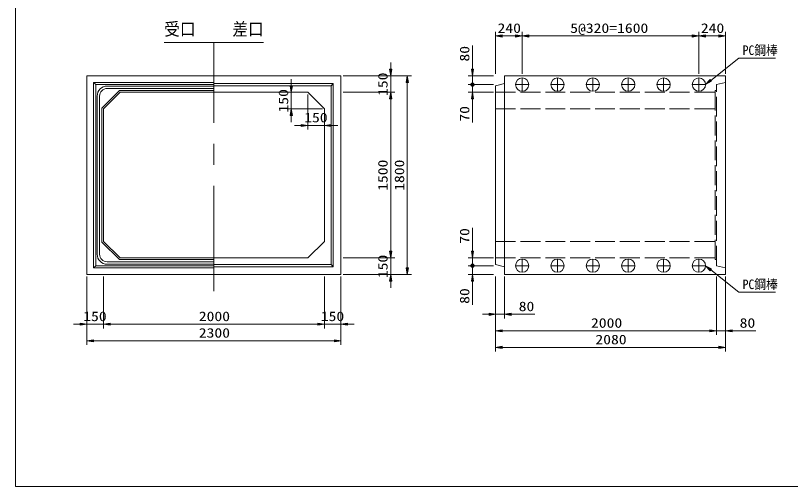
# Model space of a CAD drawing. Units: millimetres on the paper. Extents: x 18 to 410, y 10 to 287.
# Drawn here: x 18 to 251.8, y 10 to 152.2 of the extents above; entities that cross this region are included whole.
import ezdxf
from ezdxf.enums import TextEntityAlignment as Align

# ---------------------------------------------------------------- set-up
doc = ezdxf.new("R2010")
doc.units = ezdxf.units.MM
doc.linetypes.add('DASHED', pattern=[7.5, 6, -1.5])
doc.linetypes.add('USER1', pattern=[50.8, 31.75, -6.35, 6.35, -6.35])
for name, color, linetype, lineweight in [('0_7', 7, 'Continuous', 13), ('Layer1', 3, 'Continuous', 13), ('Layer2', 6, 'USER1', 13), ('Layer3', 7, 'Continuous', 13), ('Layer4', 4, 'DASHED', 13), ('Layer7', 9, 'Continuous', 13)]:
    doc.layers.add(name, color=color, linetype=linetype, lineweight=lineweight)
doc.styles.add('ＭＳ ゴシック', font='')
doc.styles.get('ＭＳ ゴシック').set_extended_font_data('MS Gothic')

msp = doc.modelspace()

# ---------------------------------------------------------------- hatches: boundary and pattern name
at = {"layer": 'Layer1'}
for points in [[(164.875, 146.325), (164.875, 145.658), (162.875, 145.992)], [(168.875, 146.325), (168.875, 145.658), (170.875, 145.992)], [(172.875, 146.325), (172.875, 145.658), (170.875, 145.992)], [(222.208, 146.325), (222.208, 145.658), (224.208, 145.992)], [(226.208, 146.325), (226.208, 145.658), (224.208, 145.992)], [(230.208, 146.325), (230.208, 145.658), (232.208, 145.992)], [(130.875, 135.992), (131.542, 135.992), (131.208, 133.992)], [(155.542, 135.992), (156.208, 135.992), (155.875, 133.992)], [(135.875, 131.992), (136.542, 131.992), (136.208, 133.992)], [(100.875, 130.992), (101.542, 130.992), (101.208, 128.992)], [(155.905, 131.807), (155.815, 131.801), (155.756, 131.79), (155.698, 131.771), (155.644, 131.746), (155.593, 131.713), (155.546, 131.675), (155.505, 131.631), (155.47, 131.582), (155.441, 131.529), (155.418, 131.473), (155.404, 131.415), (155.396, 131.355), (155.396, 131.295), (155.404, 131.235), (155.418, 131.177), (155.441, 131.121), (155.47, 131.068), (155.505, 131.019), (155.546, 130.975), (155.593, 130.937), (155.644, 130.904), (155.698, 130.879), (155.756, 130.86), (155.845, 130.843), (155.875, 130.845), (155.875, 131.325)], [(155.905, 131.807), (155.815, 131.801), (155.756, 131.79), (155.698, 131.771), (155.644, 131.746), (155.593, 131.713), (155.546, 131.675), (155.505, 131.631), (155.47, 131.582), (155.441, 131.529), (155.418, 131.473), (155.404, 131.415), (155.396, 131.355), (155.396, 131.295), (155.404, 131.235), (155.418, 131.177), (155.441, 131.121), (155.47, 131.068), (155.505, 131.019), (155.546, 130.975), (155.593, 130.937), (155.644, 130.904), (155.698, 130.879), (155.756, 130.86), (155.845, 130.843), (155.875, 130.845), (155.875, 131.325)], [(155.845, 130.843), (155.935, 130.849), (155.994, 130.86), (156.052, 130.879), (156.106, 130.904), (156.157, 130.937), (156.204, 130.975), (156.245, 131.019), (156.28, 131.068), (156.309, 131.121), (156.332, 131.177), (156.346, 131.235), (156.354, 131.295), (156.354, 131.355), (156.346, 131.415), (156.332, 131.473), (156.309, 131.529), (156.28, 131.582), (156.245, 131.631), (156.204, 131.675), (156.157, 131.713), (156.106, 131.746), (156.052, 131.771), (155.994, 131.79), (155.905, 131.807), (155.875, 131.805), (155.875, 131.325)], [(155.845, 130.843), (155.935, 130.849), (155.994, 130.86), (156.052, 130.879), (156.106, 130.904), (156.157, 130.937), (156.204, 130.975), (156.245, 131.019), (156.28, 131.068), (156.309, 131.121), (156.332, 131.177), (156.346, 131.235), (156.354, 131.295), (156.354, 131.355), (156.346, 131.415), (156.332, 131.473), (156.309, 131.529), (156.28, 131.582), (156.245, 131.631), (156.204, 131.675), (156.157, 131.713), (156.106, 131.746), (156.052, 131.771), (155.994, 131.79), (155.905, 131.807), (155.875, 131.805), (155.875, 131.325)], [(227.978, 132.314), (226.208, 131.325), (227.562, 132.835)], [(130.875, 126.992), (131.542, 126.992), (131.208, 128.992)], [(130.875, 126.992), (131.542, 126.992), (131.208, 128.992)], [(155.542, 126.992), (156.208, 126.992), (155.875, 128.992)], [(100.875, 121.992), (101.542, 121.992), (101.208, 123.992)], [(104.208, 119.325), (104.208, 118.658), (106.208, 118.992)], [(113.208, 119.325), (113.208, 118.658), (111.208, 118.992)], [(130.875, 80.992), (131.542, 80.992), (131.208, 78.992)], [(130.875, 80.992), (131.542, 80.992), (131.208, 78.992)], [(155.542, 80.992), (156.208, 80.992), (155.875, 78.992)], [(135.875, 75.992), (136.542, 75.992), (136.208, 73.992)], [(155.905, 77.14), (155.815, 77.135), (155.756, 77.123), (155.698, 77.105), (155.644, 77.079), (155.593, 77.047), (155.546, 77.008), (155.505, 76.964), (155.47, 76.916), (155.441, 76.863), (155.418, 76.807), (155.404, 76.748), (155.396, 76.688), (155.396, 76.628), (155.404, 76.568), (155.418, 76.51), (155.441, 76.454), (155.47, 76.401), (155.505, 76.352), (155.546, 76.308), (155.593, 76.27), (155.644, 76.238), (155.698, 76.212), (155.756, 76.193), (155.845, 76.176), (155.875, 76.178), (155.875, 76.658)], [(155.905, 77.14), (155.815, 77.135), (155.756, 77.123), (155.698, 77.105), (155.644, 77.079), (155.593, 77.047), (155.546, 77.008), (155.505, 76.964), (155.47, 76.916), (155.441, 76.863), (155.418, 76.807), (155.404, 76.748), (155.396, 76.688), (155.396, 76.628), (155.404, 76.568), (155.418, 76.51), (155.441, 76.454), (155.47, 76.401), (155.505, 76.352), (155.546, 76.308), (155.593, 76.27), (155.644, 76.238), (155.698, 76.212), (155.756, 76.193), (155.845, 76.176), (155.875, 76.178), (155.875, 76.658)], [(155.845, 76.176), (155.935, 76.182), (155.994, 76.193), (156.052, 76.212), (156.106, 76.238), (156.157, 76.27), (156.204, 76.308), (156.245, 76.352), (156.28, 76.401), (156.309, 76.454), (156.332, 76.51), (156.346, 76.568), (156.354, 76.628), (156.354, 76.688), (156.346, 76.748), (156.332, 76.807), (156.309, 76.863), (156.28, 76.916), (156.245, 76.964), (156.204, 77.008), (156.157, 77.047), (156.106, 77.079), (156.052, 77.105), (155.994, 77.123), (155.905, 77.14), (155.875, 77.138), (155.875, 76.658)], [(155.845, 76.176), (155.935, 76.182), (155.994, 76.193), (156.052, 76.212), (156.106, 76.238), (156.157, 76.27), (156.204, 76.308), (156.245, 76.352), (156.28, 76.401), (156.309, 76.454), (156.332, 76.51), (156.346, 76.568), (156.354, 76.628), (156.354, 76.688), (156.346, 76.748), (156.332, 76.807), (156.309, 76.863), (156.28, 76.916), (156.245, 76.964), (156.204, 77.008), (156.157, 77.047), (156.106, 77.079), (156.052, 77.105), (155.994, 77.123), (155.905, 77.14), (155.875, 77.138), (155.875, 76.658)], [(227.562, 75.149), (226.208, 76.658), (227.978, 75.669)], [(130.875, 71.992), (131.542, 71.992), (131.208, 73.992)], [(155.542, 71.992), (156.208, 71.992), (155.875, 73.992)], [(160.875, 62.325), (160.875, 61.658), (162.875, 61.992)], [(167.542, 62.325), (167.542, 61.658), (165.542, 61.992)], [(37.542, 59.325), (37.542, 58.658), (39.542, 58.992)], [(46.542, 59.325), (46.542, 58.658), (44.542, 58.992)], [(46.542, 59.325), (46.542, 58.658), (44.542, 58.992)], [(109.208, 59.325), (109.208, 58.658), (111.208, 58.992)], [(109.208, 59.325), (109.208, 58.658), (111.208, 58.992)], [(118.208, 59.325), (118.208, 58.658), (116.208, 58.992)], [(164.875, 57.325), (164.875, 56.658), (162.875, 56.992)], [(227.542, 57.325), (227.542, 56.658), (229.542, 56.992)], [(227.542, 57.325), (227.542, 56.658), (229.542, 56.992)], [(234.208, 57.325), (234.208, 56.658), (232.208, 56.992)], [(41.542, 54.325), (41.542, 53.658), (39.542, 53.992)], [(114.208, 54.325), (114.208, 53.658), (116.208, 53.992)], [(164.875, 52.325), (164.875, 51.658), (162.875, 51.992)], [(230.208, 52.325), (230.208, 51.658), (232.208, 51.992)]]:
    msp.add_hatch(color=256, dxfattribs=at).paths.add_polyline_path(points)

# ---------------------------------------------------------------- linework, layer by layer
at = {"layer": '0_7'}
for p, q in [((18, 287), (18, 10)), ((18, 10), (410, 10))]:
    msp.add_line(p, q, dxfattribs=at)
at = {"layer": 'Layer1'}
for p, q in [((162.875, 134.617), (162.875, 147.242)), ((168.875, 145.992), (164.875, 145.992)), ((170.875, 134.617), (170.875, 147.242)), ((170.875, 134.617), (170.875, 147.242)), ((172.875, 145.992), (222.208, 145.992)), ((224.208, 134.617), (224.208, 147.242)), ((224.208, 134.617), (224.208, 147.242)), ((226.208, 145.992), (230.208, 145.992)), ((232.208, 134.617), (232.208, 147.242)), ((155.875, 135.992), (155.875, 143.127)), ((131.208, 135.992), (131.208, 137.992)), ((227.77, 132.574), (236.208, 139.325)), ((236.208, 139.325), (237.208, 139.325)), ((237.208, 139.325), (247.296, 139.325)), ((116.833, 133.992), (132.458, 133.992)), ((116.833, 133.992), (137.458, 133.992)), ((131.208, 128.992), (131.208, 133.992)), ((162.25, 133.992), (154.625, 133.992)), ((155.875, 133.325), (155.875, 135.325)), ((155.875, 131.325), (155.875, 133.992)), ((155.875, 131.325), (155.875, 133.325)), ((101.208, 130.992), (101.208, 132.992)), ((136.208, 75.992), (136.208, 131.992)), ((162.25, 131.325), (154.625, 131.325)), ((162.25, 131.325), (154.625, 131.325)), ((155.875, 131.325), (155.875, 128.992)), ((155.875, 131.325), (155.875, 129.325)), ((105.583, 128.992), (99.958, 128.992)), ((101.208, 128.992), (101.208, 123.992)), ((116.833, 128.992), (132.458, 128.992)), ((116.833, 128.992), (132.458, 128.992)), ((162.25, 128.992), (154.625, 128.992)), ((155.875, 129.325), (155.875, 127.325)), ((106.208, 128.367), (106.208, 117.742)), ((131.208, 126.992), (131.208, 124.992)), ((131.208, 80.992), (131.208, 126.992)), ((155.875, 126.992), (155.875, 119.856)), ((110.583, 123.992), (99.958, 123.992)), ((101.208, 121.992), (101.208, 119.992)), ((111.208, 123.367), (111.208, 117.742)), ((104.208, 118.992), (102.208, 118.992)), ((106.208, 118.992), (111.208, 118.992)), ((113.208, 118.992), (115.208, 118.992)), ((155.875, 80.992), (155.875, 88.127)), ((131.208, 80.992), (131.208, 82.992)), ((155.875, 78.658), (155.875, 80.658)), ((116.833, 78.992), (132.458, 78.992)), ((116.833, 78.992), (132.458, 78.992)), ((131.208, 78.992), (131.208, 73.992)), ((162.25, 78.992), (154.625, 78.992)), ((155.875, 76.658), (155.875, 78.992)), ((155.875, 76.658), (155.875, 78.658)), ((162.25, 76.658), (154.625, 76.658)), ((162.25, 76.658), (154.625, 76.658)), ((155.875, 76.658), (155.875, 73.992)), ((155.875, 76.658), (155.875, 74.658)), ((227.77, 75.409), (236.208, 68.658)), ((39.542, 73.367), (39.542, 57.742)), ((39.542, 73.367), (39.542, 52.742)), ((44.542, 73.367), (44.542, 57.742)), ((44.542, 73.367), (44.542, 57.742)), ((111.208, 73.367), (111.208, 57.742)), ((111.208, 73.367), (111.208, 57.742)), ((116.208, 73.367), (116.208, 57.742)), ((116.208, 73.367), (116.208, 52.742)), ((116.833, 73.992), (132.458, 73.992)), ((116.833, 73.992), (137.458, 73.992)), ((162.25, 73.992), (154.625, 73.992)), ((155.875, 74.658), (155.875, 72.658)), ((162.875, 73.367), (162.875, 60.742)), ((162.875, 73.367), (162.875, 55.742)), ((162.875, 73.367), (162.875, 50.742)), ((165.542, 73.367), (165.542, 60.742)), ((229.542, 73.367), (229.542, 55.742)), ((229.542, 73.367), (229.542, 55.742)), ((232.208, 73.367), (232.208, 55.742)), ((232.208, 73.367), (232.208, 50.742)), ((131.208, 71.992), (131.208, 69.992)), ((155.875, 71.992), (155.875, 64.856)), ((236.208, 68.658), (237.208, 68.658)), ((237.208, 68.658), (247.296, 68.658)), ((160.875, 61.992), (158.875, 61.992)), ((162.875, 61.992), (165.542, 61.992)), ((167.542, 61.992), (174.677, 61.992)), ((37.542, 58.992), (35.542, 58.992)), ((44.542, 58.992), (39.542, 58.992)), ((46.542, 58.992), (109.208, 58.992)), ((46.542, 58.992), (48.542, 58.992)), ((109.208, 58.992), (107.208, 58.992)), ((111.208, 58.992), (116.208, 58.992)), ((118.208, 58.992), (120.208, 58.992)), ((164.875, 56.992), (227.542, 56.992)), ((227.542, 56.992), (225.542, 56.992)), ((229.542, 56.992), (232.208, 56.992)), ((234.208, 56.992), (241.344, 56.992)), ((41.542, 53.992), (114.208, 53.992)), ((164.875, 51.992), (230.208, 51.992))]:
    msp.add_line(p, q, dxfattribs=at)
for points in [[(164.875, 146.325), (164.875, 145.658), (162.875, 145.992)], [(168.875, 146.325), (168.875, 145.658), (170.875, 145.992)], [(172.875, 146.325), (172.875, 145.658), (170.875, 145.992)], [(222.208, 146.325), (222.208, 145.658), (224.208, 145.992)], [(226.208, 146.325), (226.208, 145.658), (224.208, 145.992)], [(230.208, 146.325), (230.208, 145.658), (232.208, 145.992)], [(130.875, 135.992), (131.542, 135.992), (131.208, 133.992)], [(155.542, 135.992), (156.208, 135.992), (155.875, 133.992)], [(135.875, 131.992), (136.542, 131.992), (136.208, 133.992)], [(100.875, 130.992), (101.542, 130.992), (101.208, 128.992)], [(155.905, 131.807), (155.815, 131.801), (155.756, 131.79), (155.698, 131.771), (155.644, 131.746), (155.593, 131.713), (155.546, 131.675), (155.505, 131.631), (155.47, 131.582), (155.441, 131.529), (155.418, 131.473), (155.404, 131.415), (155.396, 131.355), (155.396, 131.295), (155.404, 131.235), (155.418, 131.177), (155.441, 131.121), (155.47, 131.068), (155.505, 131.019), (155.546, 130.975), (155.593, 130.937), (155.644, 130.904), (155.698, 130.879), (155.756, 130.86), (155.845, 130.843), (155.875, 130.845), (155.875, 131.325)], [(155.905, 131.807), (155.815, 131.801), (155.756, 131.79), (155.698, 131.771), (155.644, 131.746), (155.593, 131.713), (155.546, 131.675), (155.505, 131.631), (155.47, 131.582), (155.441, 131.529), (155.418, 131.473), (155.404, 131.415), (155.396, 131.355), (155.396, 131.295), (155.404, 131.235), (155.418, 131.177), (155.441, 131.121), (155.47, 131.068), (155.505, 131.019), (155.546, 130.975), (155.593, 130.937), (155.644, 130.904), (155.698, 130.879), (155.756, 130.86), (155.845, 130.843), (155.875, 130.845), (155.875, 131.325)], [(155.845, 130.843), (155.935, 130.849), (155.994, 130.86), (156.052, 130.879), (156.106, 130.904), (156.157, 130.937), (156.204, 130.975), (156.245, 131.019), (156.28, 131.068), (156.309, 131.121), (156.332, 131.177), (156.346, 131.235), (156.354, 131.295), (156.354, 131.355), (156.346, 131.415), (156.332, 131.473), (156.309, 131.529), (156.28, 131.582), (156.245, 131.631), (156.204, 131.675), (156.157, 131.713), (156.106, 131.746), (156.052, 131.771), (155.994, 131.79), (155.905, 131.807), (155.875, 131.805), (155.875, 131.325)], [(155.845, 130.843), (155.935, 130.849), (155.994, 130.86), (156.052, 130.879), (156.106, 130.904), (156.157, 130.937), (156.204, 130.975), (156.245, 131.019), (156.28, 131.068), (156.309, 131.121), (156.332, 131.177), (156.346, 131.235), (156.354, 131.295), (156.354, 131.355), (156.346, 131.415), (156.332, 131.473), (156.309, 131.529), (156.28, 131.582), (156.245, 131.631), (156.204, 131.675), (156.157, 131.713), (156.106, 131.746), (156.052, 131.771), (155.994, 131.79), (155.905, 131.807), (155.875, 131.805), (155.875, 131.325)], [(227.978, 132.314), (226.208, 131.325), (227.562, 132.835)], [(130.875, 126.992), (131.542, 126.992), (131.208, 128.992)], [(130.875, 126.992), (131.542, 126.992), (131.208, 128.992)], [(155.542, 126.992), (156.208, 126.992), (155.875, 128.992)], [(100.875, 121.992), (101.542, 121.992), (101.208, 123.992)], [(104.208, 119.325), (104.208, 118.658), (106.208, 118.992)], [(113.208, 119.325), (113.208, 118.658), (111.208, 118.992)], [(130.875, 80.992), (131.542, 80.992), (131.208, 78.992)], [(130.875, 80.992), (131.542, 80.992), (131.208, 78.992)], [(155.542, 80.992), (156.208, 80.992), (155.875, 78.992)], [(135.875, 75.992), (136.542, 75.992), (136.208, 73.992)], [(155.905, 77.14), (155.815, 77.135), (155.756, 77.123), (155.698, 77.105), (155.644, 77.079), (155.593, 77.047), (155.546, 77.008), (155.505, 76.964), (155.47, 76.916), (155.441, 76.863), (155.418, 76.807), (155.404, 76.748), (155.396, 76.688), (155.396, 76.628), (155.404, 76.568), (155.418, 76.51), (155.441, 76.454), (155.47, 76.401), (155.505, 76.352), (155.546, 76.308), (155.593, 76.27), (155.644, 76.238), (155.698, 76.212), (155.756, 76.193), (155.845, 76.176), (155.875, 76.178), (155.875, 76.658)], [(155.905, 77.14), (155.815, 77.135), (155.756, 77.123), (155.698, 77.105), (155.644, 77.079), (155.593, 77.047), (155.546, 77.008), (155.505, 76.964), (155.47, 76.916), (155.441, 76.863), (155.418, 76.807), (155.404, 76.748), (155.396, 76.688), (155.396, 76.628), (155.404, 76.568), (155.418, 76.51), (155.441, 76.454), (155.47, 76.401), (155.505, 76.352), (155.546, 76.308), (155.593, 76.27), (155.644, 76.238), (155.698, 76.212), (155.756, 76.193), (155.845, 76.176), (155.875, 76.178), (155.875, 76.658)], [(155.845, 76.176), (155.935, 76.182), (155.994, 76.193), (156.052, 76.212), (156.106, 76.238), (156.157, 76.27), (156.204, 76.308), (156.245, 76.352), (156.28, 76.401), (156.309, 76.454), (156.332, 76.51), (156.346, 76.568), (156.354, 76.628), (156.354, 76.688), (156.346, 76.748), (156.332, 76.807), (156.309, 76.863), (156.28, 76.916), (156.245, 76.964), (156.204, 77.008), (156.157, 77.047), (156.106, 77.079), (156.052, 77.105), (155.994, 77.123), (155.905, 77.14), (155.875, 77.138), (155.875, 76.658)], [(155.845, 76.176), (155.935, 76.182), (155.994, 76.193), (156.052, 76.212), (156.106, 76.238), (156.157, 76.27), (156.204, 76.308), (156.245, 76.352), (156.28, 76.401), (156.309, 76.454), (156.332, 76.51), (156.346, 76.568), (156.354, 76.628), (156.354, 76.688), (156.346, 76.748), (156.332, 76.807), (156.309, 76.863), (156.28, 76.916), (156.245, 76.964), (156.204, 77.008), (156.157, 77.047), (156.106, 77.079), (156.052, 77.105), (155.994, 77.123), (155.905, 77.14), (155.875, 77.138), (155.875, 76.658)], [(227.562, 75.149), (226.208, 76.658), (227.978, 75.669)], [(130.875, 71.992), (131.542, 71.992), (131.208, 73.992)], [(155.542, 71.992), (156.208, 71.992), (155.875, 73.992)], [(160.875, 62.325), (160.875, 61.658), (162.875, 61.992)], [(167.542, 62.325), (167.542, 61.658), (165.542, 61.992)], [(37.542, 59.325), (37.542, 58.658), (39.542, 58.992)], [(46.542, 59.325), (46.542, 58.658), (44.542, 58.992)], [(46.542, 59.325), (46.542, 58.658), (44.542, 58.992)], [(109.208, 59.325), (109.208, 58.658), (111.208, 58.992)], [(109.208, 59.325), (109.208, 58.658), (111.208, 58.992)], [(118.208, 59.325), (118.208, 58.658), (116.208, 58.992)], [(164.875, 57.325), (164.875, 56.658), (162.875, 56.992)], [(227.542, 57.325), (227.542, 56.658), (229.542, 56.992)], [(227.542, 57.325), (227.542, 56.658), (229.542, 56.992)], [(234.208, 57.325), (234.208, 56.658), (232.208, 56.992)], [(41.542, 54.325), (41.542, 53.658), (39.542, 53.992)], [(114.208, 54.325), (114.208, 53.658), (116.208, 53.992)], [(164.875, 52.325), (164.875, 51.658), (162.875, 51.992)], [(230.208, 52.325), (230.208, 51.658), (232.208, 51.992)]]:
    msp.add_lwpolyline(points, close=True, dxfattribs=at)
at = {"layer": 'Layer2'}
msp.add_line((77.875, 68.992), (77.875, 143.992), dxfattribs=at)
at = {"layer": 'Layer3'}
for p, q in [((39.542, 73.992), (39.542, 133.992)), ((39.542, 133.992), (116.208, 133.992)), ((116.208, 133.992), (116.208, 73.992)), ((232.208, 133.992), (165.542, 133.992)), ((165.542, 133.992), (165.542, 73.992)), ((170.875, 129.325), (170.875, 133.325)), ((181.542, 129.325), (181.542, 133.325)), ((192.208, 129.325), (192.208, 133.325)), ((202.875, 129.325), (202.875, 133.325)), ((213.542, 129.325), (213.542, 133.325)), ((224.208, 129.325), (224.208, 133.325)), ((232.208, 73.992), (232.208, 133.992)), ((41.542, 75.992), (41.542, 131.992)), ((41.542, 131.992), (77.875, 131.992)), ((41.542, 131.992), (42.208, 131.325)), ((42.208, 76.658), (42.208, 131.325)), ((42.208, 131.325), (77.875, 131.325)), ((113.875, 131.658), (77.875, 131.658)), ((113.208, 130.992), (77.875, 130.992)), ((113.875, 131.658), (113.208, 130.992)), ((113.208, 76.992), (113.208, 130.992)), ((113.875, 76.325), (113.875, 131.658)), ((162.875, 130.992), (165.542, 131.658)), ((162.875, 76.992), (162.875, 130.992)), ((168.875, 131.325), (172.875, 131.325)), ((179.542, 131.325), (183.542, 131.325)), ((190.208, 131.325), (194.208, 131.325)), ((200.875, 131.325), (204.875, 131.325)), ((211.542, 131.325), (215.542, 131.325)), ((222.208, 131.325), (226.208, 131.325)), ((44.042, 124.199), (49.335, 129.492)), ((44.542, 123.992), (49.542, 128.992)), ((45.675, 130.892), (77.875, 130.892)), ((45.675, 130.158), (77.875, 130.158)), ((49.335, 129.492), (77.875, 129.492)), ((49.542, 128.992), (106.208, 128.992)), ((106.208, 128.992), (111.208, 123.992)), ((42.642, 80.125), (42.642, 127.858)), ((43.375, 80.125), (43.375, 127.858)), ((44.042, 83.785), (44.042, 124.199)), ((44.542, 83.992), (44.542, 123.992)), ((111.208, 123.992), (111.208, 83.992)), ((49.335, 78.492), (44.042, 83.785)), ((49.542, 78.992), (44.542, 83.992)), ((111.208, 83.992), (106.208, 78.992)), ((77.875, 77.825), (45.675, 77.825)), ((77.875, 78.492), (49.335, 78.492)), ((106.208, 78.992), (49.542, 78.992)), ((170.875, 74.658), (170.875, 78.658)), ((181.542, 74.658), (181.542, 78.658)), ((192.208, 74.658), (192.208, 78.658)), ((202.875, 74.658), (202.875, 78.658)), ((213.542, 74.658), (213.542, 78.658)), ((224.208, 74.658), (224.208, 78.658)), ((41.542, 75.992), (42.208, 76.658)), ((77.875, 75.992), (41.542, 75.992)), ((77.875, 76.658), (42.208, 76.658)), ((77.875, 77.092), (45.675, 77.092)), ((77.875, 76.992), (113.208, 76.992)), ((77.875, 76.325), (113.875, 76.325)), ((113.875, 76.325), (113.208, 76.992)), ((165.542, 76.325), (162.875, 76.992)), ((168.875, 76.658), (172.875, 76.658)), ((179.542, 76.658), (183.542, 76.658)), ((190.208, 76.658), (194.208, 76.658)), ((200.875, 76.658), (204.875, 76.658)), ((211.542, 76.658), (215.542, 76.658)), ((222.208, 76.658), (226.208, 76.658)), ((116.208, 73.992), (39.542, 73.992)), ((165.542, 73.992), (232.208, 73.992))]:
    msp.add_line(p, q, dxfattribs=at)
for centre in [(170.875, 131.325), (181.542, 131.325), (192.208, 131.325), (202.875, 131.325), (213.542, 131.325), (224.208, 131.325), (170.875, 76.658), (181.542, 76.658), (192.208, 76.658), (202.875, 76.658), (213.542, 76.658), (224.208, 76.658)]:
    msp.add_circle(centre, 2, dxfattribs=at)
for centre, radius, start, end in [((45.675, 127.858), 3.033, 90, 180), ((45.675, 127.858), 2.3, 90, 180), ((45.675, 80.125), 3.033, 180, 270), ((45.675, 80.125), 2.3, 180, 270)]:
    msp.add_arc(centre, radius, start, end, dxfattribs=at)
at = {"layer": 'Layer4'}
for p, q in [((229.542, 131.325), (232.208, 131.992)), ((229.542, 76.658), (229.542, 131.325)), ((162.875, 128.992), (229.142, 128.992)), ((229.142, 78.492), (229.142, 129.492)), ((229.142, 129.492), (229.542, 129.492)), ((162.875, 123.992), (229.142, 123.992)), ((162.875, 83.992), (229.142, 83.992)), ((162.875, 78.992), (229.142, 78.992)), ((229.542, 78.492), (229.142, 78.492)), ((232.208, 75.992), (229.542, 76.658))]:
    msp.add_line(p, q, dxfattribs=at)
at = {"layer": 'Layer7'}
msp.add_line((62.875, 143.992), (92.875, 143.992), dxfattribs=at)

# ---------------------------------------------------------------- texts
at = {"layer": 'Layer1', "color": 9, "style": 'ＭＳ ゴシック'}
for s, width, p in [('240', 1.2, (163.446, 146.062)), ('5@320=1600', 1.2, (185.37, 146.062)), ('240', 1.2, (224.78, 146.062)), ('PC鋼棒', 0.9, (237.376, 139.395)), ('150', 1.2, (105.108, 119.062)), ('PC鋼棒', 0.9, (237.376, 68.728)), ('80', 1.2, (169.824, 62.062)), ('150', 1.2, (38.442, 59.062)), ('2000', 1.2, (73.304, 59.062)), ('150', 1.2, (110.108, 59.062)), ('2000', 1.2, (191.637, 57.062)), ('80', 1.2, (236.49, 57.062)), ('2300', 1.2, (73.304, 54.062)), ('2080', 1.2, (192.97, 52.062))]:
    msp.add_text(s, height=2.886, dxfattribs=dict(at, width=width)).set_placement(p, align=Align.BOTTOM_LEFT)
at = {"layer": 'Layer1', "color": 9, "style": 'ＭＳ ゴシック', "width": 1.2}
for s, p in [('80', (155.805, 138.274)), ('150', (131.138, 127.892)), ('150', (101.138, 122.892)), ('70', (155.805, 120.138)), ('1500', (131.138, 99.249)), ('1800', (136.138, 99.249)), ('70', (155.805, 83.274)), ('150', (131.138, 72.892)), ('80', (155.805, 65.138))]:
    msp.add_text(s, height=2.886, rotation=90, dxfattribs=at).set_placement(p, align=Align.BOTTOM_LEFT)
at = {"layer": 'Layer7', "style": 'ＭＳ ゴシック', "width": 0.9}
msp.add_text('受口', height=3.848, dxfattribs=at).set_placement((62.875, 144.992), align=Align.BOTTOM_LEFT)
msp.add_text('差口', height=3.848, dxfattribs=at).set_placement((92.875, 144.992), align=Align.BOTTOM_RIGHT)

doc.saveas('drawing.dxf')
